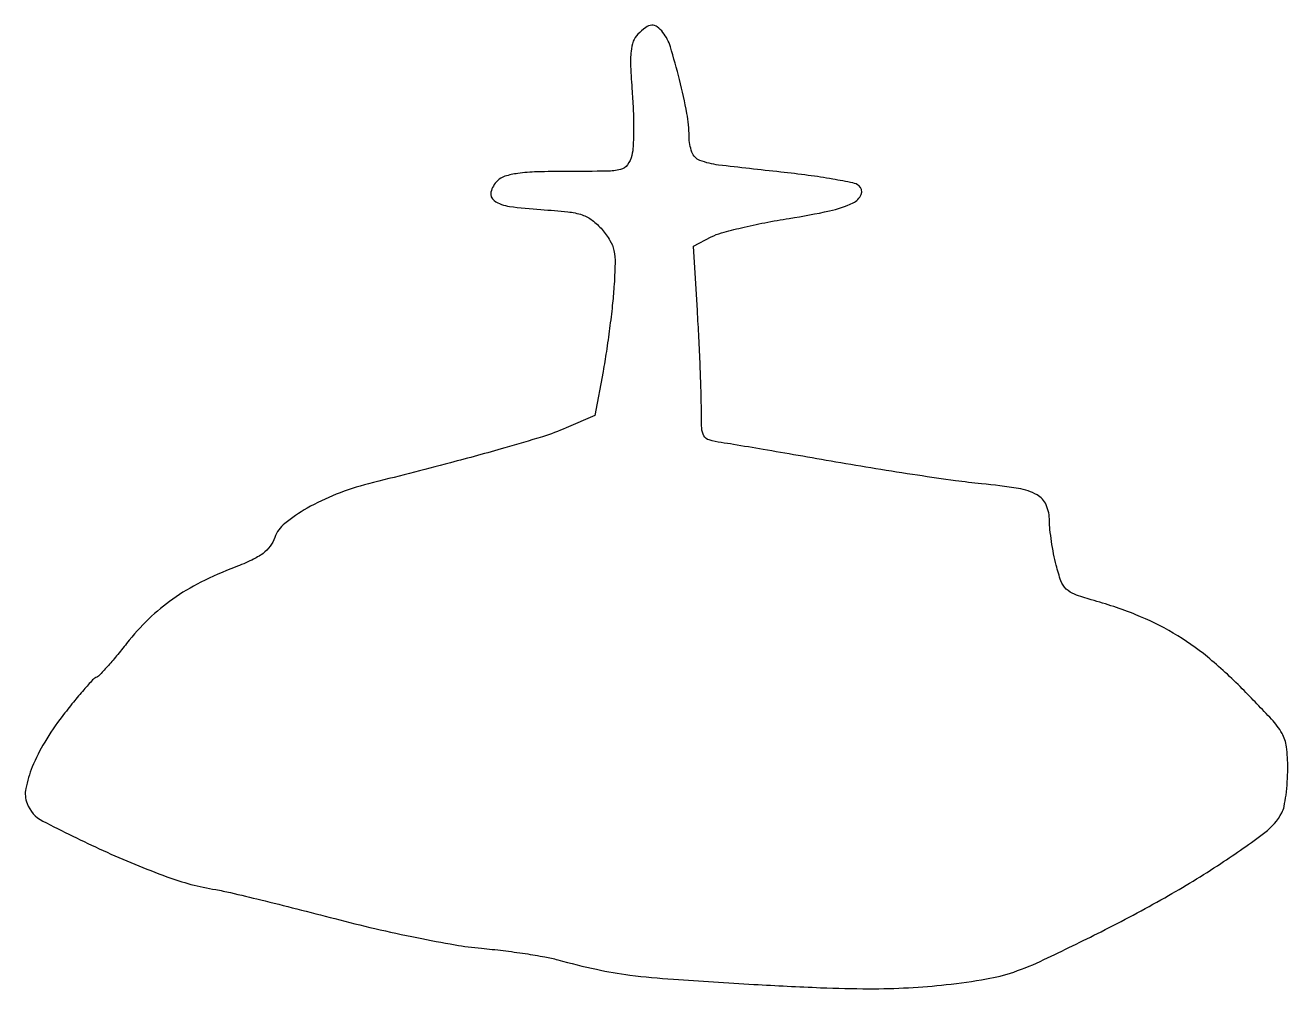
# Model space of a CAD drawing. Extents: x 0 to 207, y 0 to 158.
import ezdxf

# ---------------------------------------------------------------- set-up
doc = ezdxf.new("R2010")
doc.units = 0

msp = doc.modelspace()

# ---------------------------------------------------------------- linework, layer by layer
msp.add_lwpolyline([(100.605603, 156.462746, 0.109358), (99.865013, 155.301061, 0.062729), (99.493611, 153.673862, 0.035633), (99.424788, 151.2054, 0.0084), (99.673035, 147.084079, -0.009841), (99.85621, 143.889779, -0.010672), (99.906833, 140.776065, -0.010223), (99.838771, 138.111002, -0.050023), (99.619809, 136.621333, -0.095107), (98.90686, 135.089271, -0.177442), (97.787576, 134.33273, -0.057225), (95.584692, 134.047362, -0.003625), (89.052377, 134, 0.007215), (84.088814, 133.928374, 0.026011), (80.936038, 133.672855, 0.04122), (78.855596, 133.217946, 0.122541), (77.613918, 132.471061, 0.133022), (76.554231, 130.624161, 0.321351), (77.087155, 129.231363, 0.111836), (79.585124, 128.288975, 0.018482), (84.740467, 127.766261, -0.009828), (89.150381, 127.396098, -0.053128), (91.498117, 126.896793, -0.085683), (93.14358, 126.026174, -0.05075), (94.758906, 124.493899, -0.042993), (96.045819, 122.708059, -0.083914), (96.6804, 121.077106, -0.056779), (96.873988, 118.936528, -0.011393), (96.697524, 115.105426, -0.009751), (96.427575, 112.056701, -0.005288), (95.983036, 108.319457, -0.005266), (95.450165, 104.524415, -0.008293), (94.904521, 101.27996), (93.566777, 94.05992), (88.878112, 92.042911, -0.025317), (84.978558, 90.594512, -0.007269), (78.805628, 88.749244, -0.005153), (69.909661, 86.329018, -0.001604), (56.5, 82.874728, 0.031628), (51.230584, 81.174325, 0.036284), (46.464111, 78.884109, 0.039077), (42.799179, 76.384514, 0.140588), (41.183243, 74.095807, -0.078114), (40.423196, 72.67545, -0.070502), (39.24064, 71.499079, -0.050538), (37.436524, 70.415148, -0.018637), (34.702372, 69.250278, 0.024516), (29.063135, 66.76901, 0.037257), (24.467505, 64.026679, 0.039618), (20.538074, 60.772445, 0.033288), (16.917688, 56.754261, -0.00692), (15.268041, 54.717026, -0.009657), (13.732959, 52.944775, -0.006493), (12.407844, 51.51122, -0.114), (11.883432, 51.164122, 0.119265), (11.352544, 50.804749, 0.005506), (9.892449, 49.164326, 0.008879), (8.20183, 47.151172, 0.006231), (6.367623, 44.827966, 0.028535), (3.505832, 40.634107, 0.039496), (1.473568, 36.560909, 0.045637), (0.40776, 33.023356, 0.142919), (0.610353, 30.573021, 0.183291), (3.170538, 27.706254, 0.012751), (13.060028, 22.883002, 0.018998), (23.497641, 18.589157, 0.0468), (31.5, 16.470998, -0.016171), (33.89461, 15.99165, -0.002187), (38.878125, 14.802274, -0.002519), (44.77225, 13.336799, -0.002121), (51, 11.726855, 0.007684), (57.557628, 10.109239, 0.006771), (64.44375, 8.620333, 0.006817), (70.689992, 7.446463, 0.020367), (75, 6.876827, -0.007635), (78.547643, 6.499555, -0.007049), (82.178125, 6.005285, -0.007056), (85.399307, 5.473811, -0.023197), (87.5, 4.995187, 0.014127), (93.816782, 3.434952, 0.022349), (99.313719, 2.495834, 0.014087), (106.415356, 1.809481, 0.00257), (119.600699, 0.977222, 0.003965), (130.529509, 0.43069, 0.01014), (138.453311, 0.258256, 0.013341), (144.923913, 0.421351, 0.015193), (151.100699, 0.930623, 0.013994), (157.676874, 1.8616, 0.04026), (162.13928, 2.996742, 0.02912), (167.084861, 5.016913, 0.004695), (176.435294, 9.596234, 0.012534), (186.869603, 15.159993, 0.016652), (196.046638, 20.764223, 0.015338), (203.263249, 25.831827, 0.109564), (206.025653, 29.047934, 0.072699), (206.402967, 30.093736, 0.017), (206.713786, 31.936309, 0.017174), (206.928392, 34.10198, 0.016108), (207, 36.324137, 0.030066), (206.78755, 39.853991, 0.100206), (206.060709, 42.047495, 0.058703), (204.351431, 44.357711, 0.005756), (199.539989, 49.361791, 0.026804), (193.848986, 54.557299, 0.038475), (188.253098, 58.463441, 0.038518), (182.129609, 61.463062, 0.026945), (174.842513, 63.91538, -0.020986), (172.085939, 64.806636, -0.105466), (170.724715, 65.669246, -0.112409), (169.877452, 66.985491, -0.02535), (169.092513, 69.546879, -0.013636), (168.674153, 71.422979, -0.010761), (168.320926, 73.473208, -0.010913), (168.075356, 75.392363, -0.026366), (168, 76.820375, 0.102085), (167.46067, 79.434407, 0.16773), (165.954485, 81.08628, 0.085759), (162.920762, 82.11874, 0.014658), (156.853271, 82.897296, -0.009283), (152.600579, 83.396587, -0.003102), (146.400648, 84.280667, -0.003086), (139.546825, 85.344691, -0.003518), (133, 86.449788, 0.000667), (126.826799, 87.528051, 0.000836), (121.098437, 88.510886, 0.00067), (116.288378, 89.321265, 0.006537), (114.25, 89.634542, -0.035608), (112.265369, 90.058813, -0.196196), (111.424844, 90.723715, -0.119141), (111.067751, 91.980196, -0.009934), (111, 95.38975, 0.007753), (110.957526, 98.128925, 0.002425), (110.810301, 102.23264, 0.002423), (110.601446, 106.813883, 0.002676), (110.354217, 111.24337), (109.708435, 121.797865), (112.604217, 123.281194, -0.050514), (114.314996, 123.949564, -0.009599), (117.557973, 124.785607, -0.010157), (121.398475, 125.615411, -0.009175), (125.401649, 126.319625, 0.014362), (131.953991, 127.542462, 0.056619), (135.835873, 128.856258, 0.184315), (137.173697, 130.2448, 0.340931), (136.800188, 131.678315, 0.115631), (135.819077, 132.126521, 0.006485), (132.503805, 132.748016, 0.009696), (128.50005, 133.365224, 0.006933), (124, 133.906454, -0.003165), (113.801125, 135.055207, -0.063358), (110.769069, 135.813417, -0.216273), (109.454494, 137.160392, -0.087029), (109, 139.751784, 0.047107), (108.646391, 143.496732, 0.014579), (107.423727, 149.030762, 0.012152), (105.930318, 154.408017, 0.090943), (104.721193, 156.75, 0.070198), (103.785334, 157.662307, 0.177369), (102.885607, 157.922395, 0.140865), (101.886856, 157.558306, 0.039004)], format="xyb", close=True)

doc.saveas('drawing.dxf')
